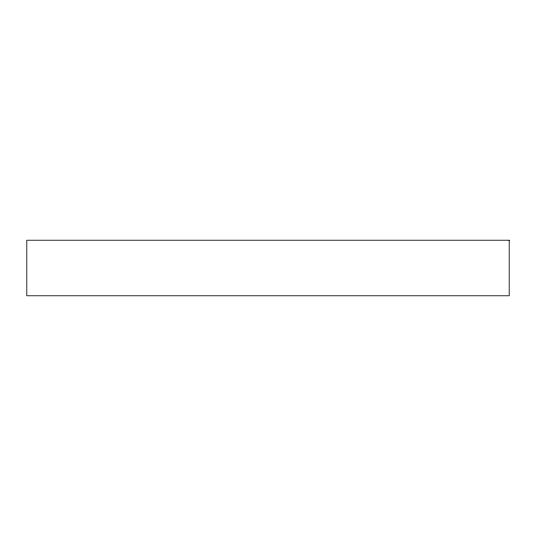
<?xml version="1.0" encoding="UTF-8"?>
<svg xmlns="http://www.w3.org/2000/svg" width="536" height="536" viewBox="0 0 536 536"><rect width="100%" height="100%" fill="white"/><g stroke="black" fill="none" stroke-linecap="round" stroke-linejoin="round"><path stroke-width="0.8" d="M509.2 240.215L26.8 240.215L26.8 295.785L509.2 295.785L509.2 240.215"/></g></svg>
